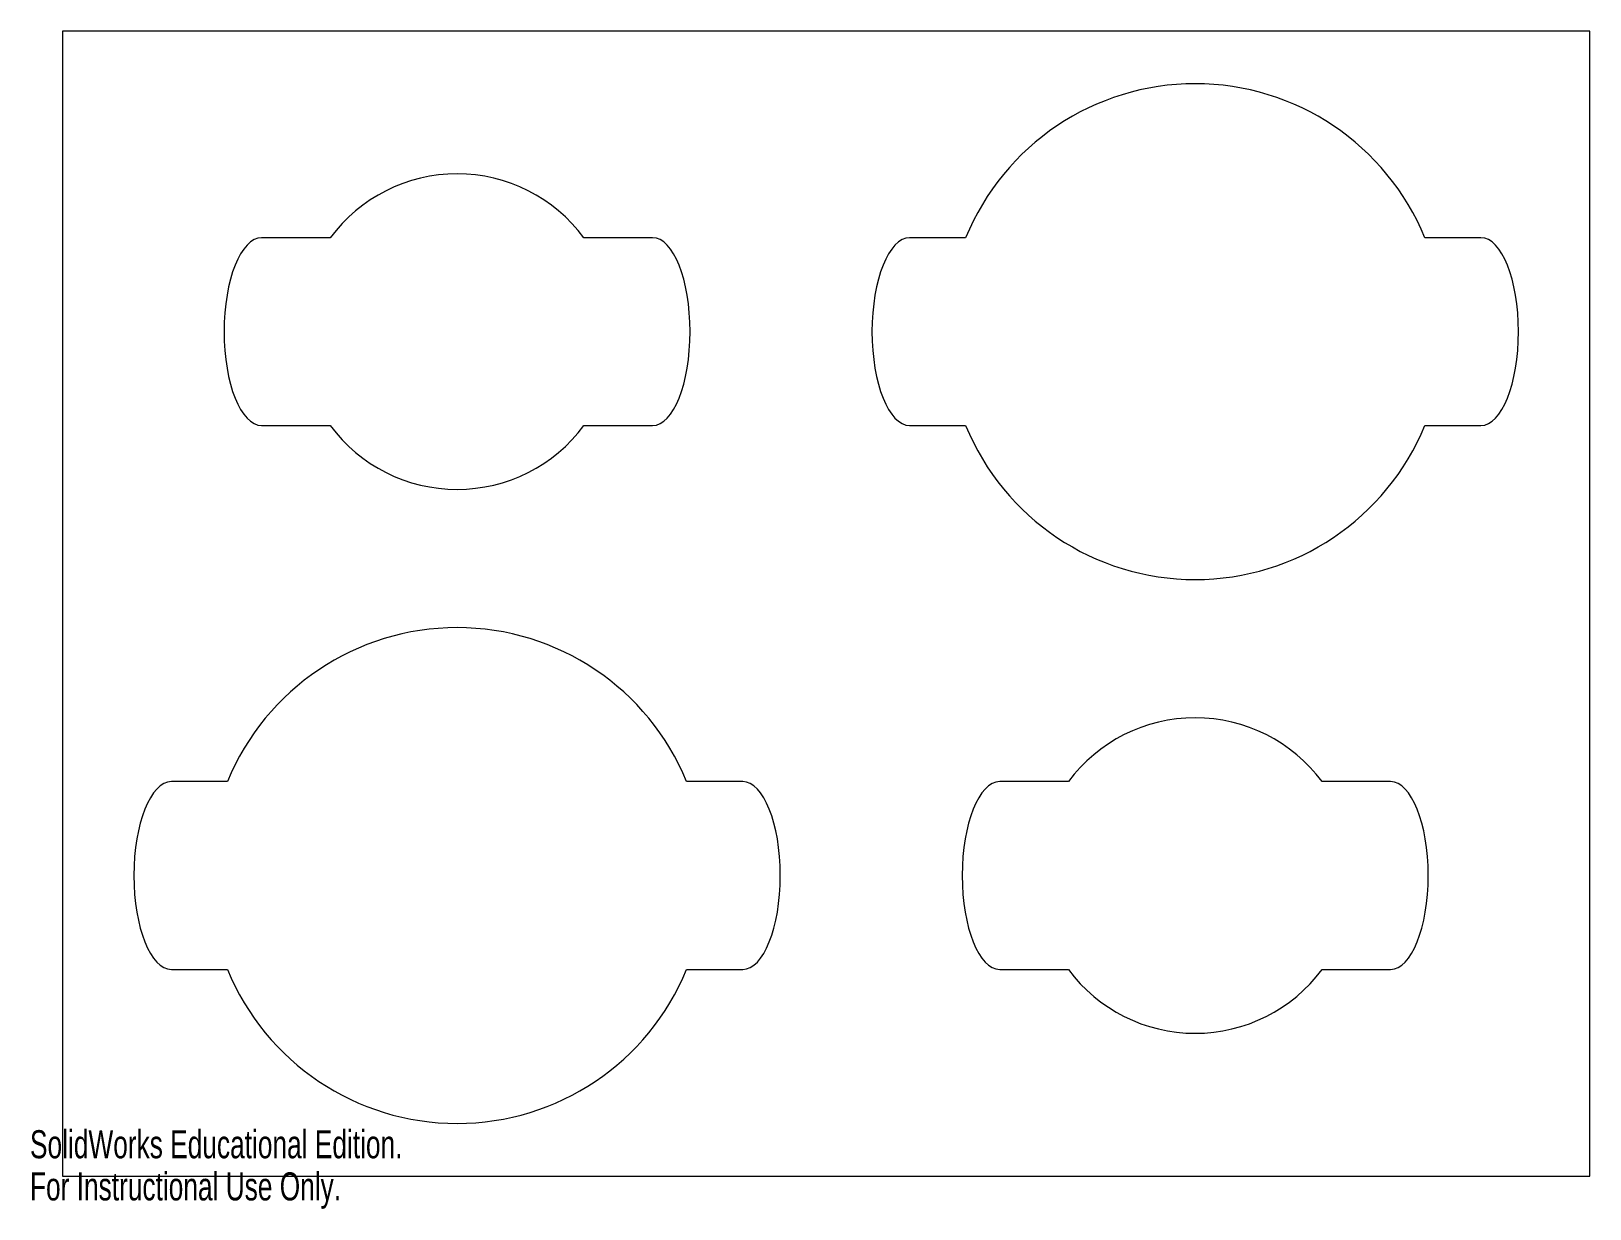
# Model space of a CAD drawing. Header units: millimetres. Extents: x 0 to 20.8, y 0 to 15.7.
import ezdxf

# ---------------------------------------------------------------- set-up
doc = ezdxf.new("R2010")
doc.units = ezdxf.units.MM
doc.styles.add('SLDTEXTSTYLE0', font='TXT', dxfattribs={"width": 0.7})

msp = doc.modelspace()

# ---------------------------------------------------------------- linework, layer by layer
at = {"color": 7, "linetype": 'Continuous', "lineweight": 15}
for p, q in [((20.752, 15.672), (0.432, 15.672)), ((0.432, 15.672), (0.432, 0.432)), ((20.752, 0.432), (20.752, 15.672)), ((3.994, 12.922), (3.082, 12.922)), ((8.282, 12.922), (7.369, 12.922)), ((12.448, 12.922), (11.702, 12.922)), ((19.302, 12.922), (18.556, 12.922)), ((3.082, 10.422), (3.994, 10.422)), ((7.369, 10.422), (8.282, 10.422)), ((11.702, 10.422), (12.448, 10.422)), ((18.556, 10.422), (19.302, 10.422)), ((2.628, 5.682), (1.882, 5.682)), ((9.482, 5.682), (8.736, 5.682)), ((13.814, 5.682), (12.902, 5.682)), ((18.102, 5.682), (17.189, 5.682)), ((1.882, 3.182), (2.628, 3.182)), ((8.736, 3.182), (9.482, 3.182)), ((12.902, 3.182), (13.814, 3.182)), ((17.189, 3.182), (18.102, 3.182)), ((0.432, 0.432), (20.752, 0.432))]:
    msp.add_line(p, q, dxfattribs=at)
for centre, radius, start, end in [((15.502, 11.672), 3.3, 22.2586, 157.7414), ((5.682, 11.672), 2.1, 36.5296, 143.4704), ((5.682, 11.672), 2.1, 216.5296, 323.4704), ((15.502, 11.672), 3.3, 202.2586, 337.7414), ((5.682, 4.432), 3.3, 22.2586, 157.7414), ((15.502, 4.432), 2.1, 36.5296, 143.4704), ((5.682, 4.432), 3.3, 202.2586, 337.7414), ((15.502, 4.432), 2.1, 216.5296, 323.4704)]:
    msp.add_arc(centre, radius, start, end, dxfattribs=at)
for centre, major_axis in [((3.082, 11.672), (0, -1.25)), ((8.282, 11.672), (0, 1.25)), ((11.702, 11.672), (0, -1.25)), ((19.302, 11.672), (0, 1.25)), ((1.882, 4.432), (0, -1.25)), ((9.482, 4.432), (0, 1.25)), ((12.902, 4.432), (0, -1.25)), ((18.102, 4.432), (0, 1.25))]:
    msp.add_ellipse(centre, major_axis=major_axis, ratio=0.4, start_param=3.141593, end_param=6.283185, dxfattribs=at)

# ---------------------------------------------------------------- texts
at = {"color": 7, "linetype": 'Continuous', "char_height": 0.37351, "attachment_point": 1, "style": 'SLDTEXTSTYLE0'}
for s, insert in [('SolidWorks Educational Edition.', (0, 1.042)), ('For Instructional Use Only.', (0, 0.481))]:
    msp.add_mtext(s, dxfattribs=dict(at, insert=insert))

doc.saveas('drawing.dxf')
